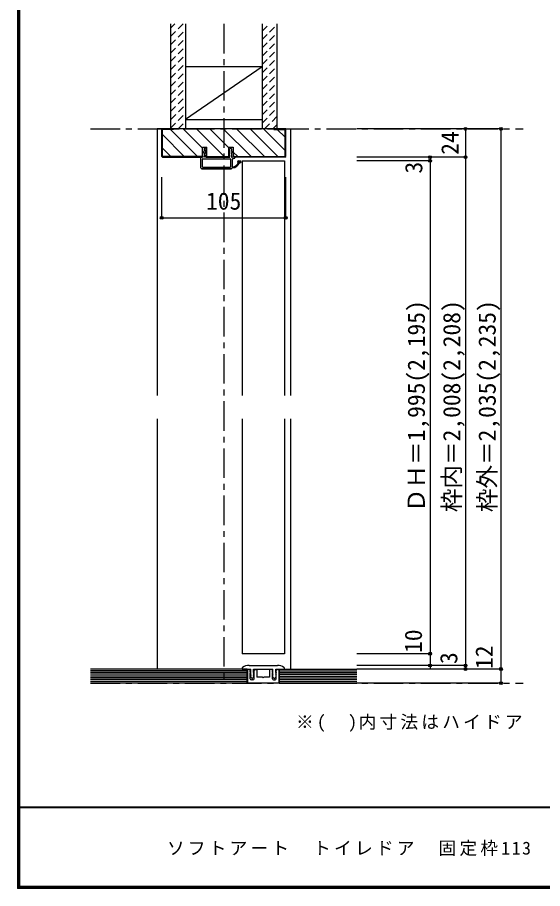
# Model space of a CAD drawing. Units: millimetres, scale not verified. Extents: x -973 to 977, y -718 to 696.
# Drawn here: x -973 to -528, y -701 to 38 of the extents above; entities that cross this region are included whole.
import ezdxf
from ezdxf.enums import TextEntityAlignment as Align

# ---------------------------------------------------------------- set-up
doc = ezdxf.new("R2010")
doc.units = ezdxf.units.MM
doc.header["$LTSCALE"] = 5
doc.header["$PDMODE"] = 32
doc.header["$PDSIZE"] = 2.5
doc.linetypes.add('CHAIN1', pattern=[8, 5, -1, 1, -1])
doc.linetypes.add('DASHED1', pattern=[1.8, 1.2, -0.6])
for name, color, linetype in [('0-0_補助線', 7, 'Continuous'), ('0-1_通り芯', 4, 'CHAIN1'), ('0-3_仕上げ', 7, 'Continuous'), ('0-4_枠', 3, 'Continuous'), ('0-6_扉', 6, 'Continuous'), ('0-7_金物', 7, 'Continuous'), ('0-A_文字', 3, 'Continuous'), ('0-B_寸法', 7, 'Continuous'), ('0-C_ハッチ', 4, 'DASHED1'), ('F-1_枠', 6, 'Continuous'), ('F-A_文字', 7, 'Continuous')]:
    doc.layers.add(name, color=color, linetype=linetype)
doc.styles.add('ＭＳ ゴシック', font='')
doc.styles.get('ＭＳ ゴシック').set_extended_font_data('MS Gothic')

# ---------------------------------------------------------------- blocks, each defined once
blk = doc.blocks.new('2')
at = {"layer": '0-0_補助線'}
for p, q in [((-9.846, -9.622), (-9.846, 15.078)), ((-8.846, 16.078), (0.354, 16.078)), ((-8.846, 15.878), (0.637, 15.878)), ((-8.446, 14.378), (-8.446, -8.922)), ((-8.146, 14.678), (-1.546, 14.678)), ((-1.246, 14.378), (-1.246, -8.922)), ((0.154, 11.653), (2.154, 11.653)), ((0.154, 11.653), (0.154, -8.497)), ((2.154, 10.953), (2.154, 11.653)), ((3.154, 11.653), (2.512, 10.83)), ((3.154, 11.653), (6.154, 11.653)), ((4.154, 13.753), (4.154, 13.053)), ((5.154, 13.053), (4.512, 13.876)), ((7.154, 13.053), (5.154, 13.053)), ((6.154, 10.953), (6.154, 11.653)), ((7.558, 12.258), (6.516, 10.835)), ((-1.48, -10.622), (-8.846, -10.622)), ((-1.546, -9.222), (-8.146, -9.222)), ((-1.189, -10.85), (-0.732, -12.694)), ((0.354, -12.922), (-0.441, -12.922)), ((0.154, -8.497), (2.154, -8.497)), ((4.154, -9.897), (0.154, -9.897)), ((0.154, -9.897), (0.154, -10.622)), ((0.154, -10.622), (0.645, -12.548)), ((2.154, -7.797), (2.154, -8.497)), ((3.154, -8.497), (2.512, -7.674)), ((3.154, -8.497), (6.154, -8.497)), ((4.154, -10.597), (4.154, -9.897)), ((5.154, -9.897), (4.512, -10.72)), ((7.154, -9.897), (5.154, -9.897)), ((6.154, -7.797), (6.154, -8.497)), ((7.558, -9.101), (6.516, -7.679))]:
    blk.add_line(p, q, dxfattribs=at)
for points in [[(-9.646, 15.078), (-9.646, -9.622), (-9.846, -9.622)], [(4.154, 13.053), (0.154, 13.053), (0.649, 15.723)]]:
    blk.add_lwpolyline(points, dxfattribs=at)
for centre, radius, start, end in [((-8.846, 15.078), 1, 90, 180), ((-8.846, 15.078), 0.8, 90, 180), ((0.354, 15.778), 0.3, 349.49875, 90), ((-8.146, 14.378), 0.3, 90, 180), ((-1.546, 14.378), 0.3, 0, 90), ((2.354, 10.953), 0.2, 180, 322.03043), ((4.354, 13.753), 0.2, 37.96957, 180), ((6.354, 10.953), 0.2, 180, 323.78053), ((7.154, 12.553), 0.5, 323.78053, 90), ((-8.846, -9.622), 1, 180, 270), ((-2.846, -10.72), 6, 179.06153, 259.29815), ((-8.146, -8.922), 0.3, 180, 270), ((-2.846, -10.72), 5.3, 178.93757, 259.29815), ((-1.546, -8.922), 0.3, 270, 0), ((-1.48, -10.922), 0.3, 13.9282, 90), ((-0.441, -12.622), 0.3, 193.9282, 270), ((0.354, -12.622), 0.3, 270, 14.29438), ((2.354, -7.797), 0.2, 37.96957, 180), ((4.354, -10.597), 0.2, 180, 322.03043), ((6.354, -7.797), 0.2, 36.21947, 180), ((7.154, -9.397), 0.5, 270, 36.21947), ((-3.896, -16.272), 0.35, 259.29815, 79.29815)]:
    blk.add_arc(centre, radius, start, end, dxfattribs=at)
blk.add_point((-3.896, -16.622), dxfattribs=at)

msp = doc.modelspace()

# ---------------------------------------------------------------- linework, layer by layer
at = {"layer": '0-1_通り芯'}
for p, q in [((-798.579, 32.333), (-798.579, -526.667)), ((-911.436, -56.667), (-544.722, -56.667)), ((-911.436, -526.667), (-544.722, -526.667))]:
    msp.add_line(p, q, dxfattribs=at)
at = {"layer": '0-3_仕上げ', "color": 2}
for p, q in [((-843.579, 32.333), (-843.579, -56.667)), ((-831.079, 32.333), (-831.079, -56.667)), ((-766.079, 32.333), (-766.079, -56.667)), ((-753.579, 32.333), (-753.579, -56.667)), ((-751.579, -514.667), (-685.722, -514.667)), ((-751.579, -526.667), (-751.579, -514.667)), ((-778.579, -526.667), (-911.436, -526.667)), ((-751.579, -526.667), (-685.722, -526.667))]:
    msp.add_line(p, q, dxfattribs=at)
at = {"layer": '0-3_仕上げ'}
for p, q in [((-831.079, -48.401), (-766.079, -3.667)), ((-778.579, -516.167), (-911.436, -516.167)), ((-751.579, -516.167), (-685.722, -516.167)), ((-778.579, -517.667), (-911.436, -517.667)), ((-778.579, -519.167), (-911.436, -519.167)), ((-778.579, -520.667), (-911.436, -520.667)), ((-778.579, -522.167), (-911.436, -522.167)), ((-778.579, -523.667), (-911.436, -523.667)), ((-751.579, -517.667), (-685.722, -517.667)), ((-751.579, -519.167), (-685.722, -519.167)), ((-751.579, -520.667), (-685.722, -520.667)), ((-751.579, -522.167), (-685.722, -522.167)), ((-751.579, -523.667), (-685.722, -523.667)), ((-778.579, -525.167), (-911.436, -525.167)), ((-751.579, -525.167), (-685.722, -525.167))]:
    msp.add_line(p, q, dxfattribs=at)
at = {"layer": '0-3_仕上げ', "color": 3}
for p, q in [((-831.079, -3.667), (-766.079, -3.667)), ((-831.079, -48.667), (-766.079, -48.667))]:
    msp.add_line(p, q, dxfattribs=at)
at = {"layer": '0-3_仕上げ', "color": 2}
msp.add_lwpolyline([(-778.579, -526.667), (-778.579, -514.667), (-911.436, -514.667)], dxfattribs=at)
at = {"layer": '0-4_枠', "color": 4}
for p, q in [((-851.079, -56.667), (-855.079, -56.667)), ((-855.079, -56.667), (-855.079, -282.667)), ((-746.079, -56.667), (-742.079, -56.667)), ((-742.079, -56.667), (-742.079, -282.667)), ((-855.079, -302.667), (-855.079, -514.667)), ((-742.079, -302.667), (-742.079, -514.667))]:
    msp.add_line(p, q, dxfattribs=at)
at = {"layer": '0-4_枠'}
for p, q in [((-746.079, -56.667), (-851.079, -56.667)), ((-850.579, -79.752), (-850.579, -57.167)), ((-841.079, -57.167), (-850.579, -57.167)), ((-841.079, -56.667), (-841.079, -57.167)), ((-756.079, -57.167), (-756.079, -56.667)), ((-756.079, -57.167), (-746.579, -57.167)), ((-746.579, -79.752), (-746.579, -57.167)), ((-816.579, -72.167), (-812.879, -72.167)), ((-816.579, -80.667), (-816.579, -72.167)), ((-812.879, -80.667), (-812.879, -72.167)), ((-794.279, -80.667), (-794.279, -72.167)), ((-850.165, -80.167), (-850.579, -79.752)), ((-850.372, -80.667), (-816.579, -80.667)), ((-816.579, -80.167), (-850.165, -80.167)), ((-812.879, -80.167), (-794.279, -80.167)), ((-812.879, -80.667), (-794.279, -80.667)), ((-790.579, -80.167), (-746.993, -80.167)), ((-746.786, -80.667), (-790.579, -80.667)), ((-746.993, -80.167), (-746.579, -79.752))]:
    msp.add_line(p, q, dxfattribs=at)
for points in [[(-850.372, -80.667), (-851.079, -79.959), (-851.079, -56.667)], [(-746.786, -80.667), (-746.079, -79.959), (-746.079, -56.667)], [(-794.279, -72.167), (-790.579, -72.167), (-790.579, -80.667)]]:
    msp.add_lwpolyline(points, dxfattribs=at)
at = {"layer": '0-6_扉'}
for p, q in [((-783.079, -83.667), (-747.079, -83.667)), ((-783.079, -83.667), (-783.079, -282.667)), ((-747.079, -83.667), (-747.079, -282.667)), ((-783.079, -302.667), (-783.079, -501.667)), ((-747.079, -302.667), (-747.079, -501.667)), ((-747.079, -501.667), (-783.079, -501.667))]:
    msp.add_line(p, q, dxfattribs=at)
at = {"layer": '0-7_金物'}
for p, q in [((-783.079, -514.667), (-783.079, -514.183)), ((-783.079, -514.667), (-775.729, -514.667)), ((-777.129, -514.967), (-778.579, -514.967)), ((-778.579, -526.667), (-778.579, -514.967)), ((-778.479, -514.967), (-778.479, -526.667)), ((-777.079, -511.667), (-753.079, -511.667)), ((-776.129, -517.217), (-776.129, -515.967)), ((-775.729, -517.667), (-775.729, -514.667)), ((-773.229, -517.667), (-773.229, -514.667)), ((-773.229, -514.667), (-756.929, -514.667)), ((-772.829, -517.217), (-772.829, -515.967)), ((-771.829, -514.967), (-770.479, -514.967)), ((-770.479, -514.967), (-770.479, -521.667)), ((-758.329, -514.967), (-759.679, -514.967)), ((-759.679, -514.967), (-759.679, -521.667)), ((-757.329, -517.217), (-757.329, -515.967)), ((-756.929, -517.667), (-756.929, -514.667)), ((-754.429, -517.667), (-754.429, -514.667)), ((-754.429, -514.667), (-747.079, -514.667)), ((-754.029, -517.217), (-754.029, -515.967)), ((-753.029, -514.967), (-751.579, -514.967)), ((-751.679, -514.967), (-751.679, -526.667)), ((-751.579, -526.667), (-751.579, -514.967)), ((-747.079, -514.667), (-747.079, -514.183)), ((-776.129, -517.217), (-775.922, -517.562)), ((-776.129, -518.217), (-775.922, -517.871)), ((-776.129, -522.967), (-776.129, -518.217)), ((-775.729, -517.667), (-775.936, -518.012)), ((-775.729, -519.167), (-775.936, -519.512)), ((-775.729, -520.167), (-775.936, -519.821)), ((-775.729, -520.667), (-775.936, -521.012)), ((-774.846, -522.507), (-775.899, -521.371)), ((-775.729, -520.167), (-775.729, -520.667)), ((-773.829, -523.967), (-775.129, -523.967)), ((-774.112, -522.507), (-773.059, -521.371)), ((-773.229, -517.667), (-773.022, -518.012)), ((-773.229, -518.667), (-773.022, -518.321)), ((-773.229, -519.167), (-773.229, -518.667)), ((-773.229, -519.167), (-773.022, -519.512)), ((-773.229, -520.167), (-773.022, -519.821)), ((-773.229, -520.667), (-773.229, -520.167)), ((-773.229, -520.667), (-773.022, -521.012)), ((-772.829, -517.217), (-773.036, -517.562)), ((-772.829, -518.217), (-773.036, -517.871)), ((-772.829, -522.967), (-772.829, -518.217)), ((-765.579, -521.667), (-770.479, -521.667)), ((-765.079, -522.167), (-765.579, -521.667)), ((-765.079, -522.167), (-764.579, -521.667)), ((-759.679, -521.667), (-764.579, -521.667)), ((-757.329, -517.217), (-757.122, -517.562)), ((-757.329, -518.217), (-757.122, -517.871)), ((-757.329, -522.967), (-757.329, -518.217)), ((-756.929, -517.667), (-757.136, -518.012)), ((-756.929, -518.667), (-757.136, -518.321)), ((-756.929, -519.167), (-757.136, -519.512)), ((-756.929, -520.167), (-757.136, -519.821)), ((-756.929, -520.667), (-757.136, -521.012)), ((-756.046, -522.507), (-757.099, -521.371)), ((-756.929, -519.167), (-756.929, -518.667)), ((-756.929, -520.667), (-756.929, -520.167)), ((-756.329, -523.967), (-755.029, -523.967)), ((-755.312, -522.507), (-754.259, -521.371)), ((-754.429, -517.667), (-754.222, -518.012)), ((-754.429, -519.167), (-754.222, -519.512)), ((-754.429, -520.167), (-754.222, -519.821)), ((-754.429, -520.167), (-754.429, -520.667)), ((-754.429, -520.667), (-754.222, -521.012)), ((-754.029, -517.217), (-754.236, -517.562)), ((-754.029, -518.217), (-754.236, -517.871)), ((-754.029, -522.967), (-754.029, -518.217)), ((-751.579, -526.667), (-778.579, -526.667))]:
    msp.add_line(p, q, dxfattribs=at)
for points in [[(-775.729, -519.167), (-775.729, -518.667), (-775.936, -518.321)], [(-754.429, -519.167), (-754.429, -518.667), (-754.222, -518.321)]]:
    msp.add_lwpolyline(points, dxfattribs=at)
for centre, radius, start, end in [((-782.079, -514.183), 1, 123.74899, 180), ((-777.079, -521.667), 10, 90, 123.74899), ((-777.129, -515.967), 1, 0, 90), ((-771.829, -515.967), 1, 90, 180), ((-758.329, -515.967), 1, 0, 90), ((-753.029, -515.967), 1, 90, 180), ((-753.079, -521.667), 10, 56.25101, 90), ((-748.079, -514.183), 1, 0, 56.25101), ((-775.129, -522.967), 1, 180, 270), ((-775.679, -518.167), 0.3, 149.05365, 210.94635), ((-775.679, -519.667), 0.3, 149.05365, 210.94635), ((-775.679, -521.167), 0.3, 149.05362, 222.83826), ((-776.179, -517.717), 0.3, 329.05368, 30.94635), ((-774.479, -522.167), 0.5, 222.83826, 317.16174), ((-773.829, -522.967), 1, 270, 0), ((-772.779, -517.717), 0.3, 149.05365, 210.94632), ((-773.279, -521.167), 0.3, 317.16174, 30.94632), ((-773.279, -518.167), 0.3, 329.05365, 30.94632), ((-773.279, -519.667), 0.3, 329.05365, 30.94632), ((-756.329, -522.967), 1, 180, 270), ((-756.879, -518.167), 0.3, 149.05366, 210.94634), ((-756.879, -519.667), 0.3, 149.05366, 210.94634), ((-756.879, -521.167), 0.3, 149.0537, 222.83827), ((-757.379, -517.717), 0.3, 329.05368, 30.94635), ((-755.679, -522.167), 0.5, 222.83827, 317.16174), ((-755.029, -522.967), 1, 270, 0), ((-753.979, -517.717), 0.3, 149.05365, 210.94632), ((-754.479, -521.167), 0.3, 317.16174, 30.94638), ((-754.479, -518.167), 0.3, 329.05365, 30.94635), ((-754.479, -519.667), 0.3, 329.05365, 30.94635)]:
    msp.add_arc(centre, radius, start, end, dxfattribs=at)
at = {"layer": '0-B_寸法', "color": 4}
for p, q in [((-563.722, -56.667), (-685.722, -56.667)), ((-593.722, -56.667), (-593.722, -514.667)), ((-563.722, -56.667), (-563.722, -526.667)), ((-593.722, -80.667), (-685.722, -80.667)), ((-623.722, -80.667), (-623.722, -514.667)), ((-623.722, -83.667), (-685.722, -83.667)), ((-851.079, -132.088), (-851.079, -97.566)), ((-623.722, -501.667), (-685.722, -501.667)), ((-593.722, -511.667), (-685.722, -511.667)), ((-563.722, -514.667), (-685.722, -514.667)), ((-563.722, -526.667), (-685.722, -526.667))]:
    msp.add_line(p, q, dxfattribs=at)
msp.add_lwpolyline([(-851.079, -132.088), (-746.079, -132.088), (-746.079, -97.566)], dxfattribs=at)
at = {"layer": '0-B_寸法'}
for p in [(-593.722, -56.667), (-563.722, -56.667), (-623.722, -80.667), (-593.722, -80.667), (-623.722, -83.667), (-851.079, -132.088), (-746.079, -132.088), (-623.722, -501.667), (-623.722, -511.667), (-593.722, -511.667), (-593.722, -514.667), (-563.722, -514.667), (-563.722, -526.667)]:
    msp.add_point(p, dxfattribs=at)
at = {"layer": '0-C_ハッチ'}
for p, q in [((-843.579, 28.794), (-840.039, 32.333)), ((-843.579, 21.722), (-832.968, 32.333)), ((-766.079, 26.085), (-759.831, 32.333)), ((-766.079, 19.014), (-753.579, 31.514)), ((-843.579, 14.651), (-831.079, 27.151)), ((-766.079, 11.943), (-753.579, 24.443)), ((-843.579, 7.58), (-831.079, 20.08)), ((-766.079, 4.872), (-753.579, 17.372)), ((-843.579, 0.509), (-831.079, 13.009)), ((-766.079, -2.199), (-753.579, 10.301)), ((-843.579, -6.562), (-831.079, 5.938)), ((-766.079, -9.27), (-753.579, 3.23)), ((-843.579, -13.633), (-831.079, -1.133)), ((-766.079, -16.341), (-753.579, -3.841)), ((-843.579, -20.704), (-831.079, -8.204)), ((-766.079, -23.412), (-753.579, -10.912)), ((-843.579, -27.775), (-831.079, -15.275)), ((-766.079, -30.483), (-753.579, -17.983)), ((-843.579, -34.846), (-831.079, -22.346)), ((-843.579, -41.917), (-831.079, -29.417)), ((-766.079, -37.554), (-753.579, -25.054)), ((-843.258, -48.667), (-831.079, -36.488)), ((-766.079, -44.625), (-753.579, -32.125)), ((-843.579, -56.059), (-831.079, -43.559)), ((-766.079, -51.696), (-753.579, -39.196)), ((-837.115, -56.667), (-831.079, -50.63)), ((-763.978, -56.667), (-753.579, -46.267)), ((-756.907, -56.667), (-753.579, -53.338))]:
    msp.add_line(p, q, dxfattribs=at)
at = {"layer": '0-C_ハッチ', "linetype": 'Continuous'}
for p, q in [((-843.677, -57.167), (-820.677, -80.167)), ((-832.863, -56.667), (-816.579, -72.951)), ((-821.55, -56.667), (-798.05, -80.167)), ((-810.236, -56.667), (-794.279, -72.624)), ((-798.922, -56.667), (-775.422, -80.167)), ((-787.608, -56.667), (-764.108, -80.167)), ((-776.295, -56.667), (-752.795, -80.167)), ((-764.981, -56.667), (-746.579, -75.069)), ((-753.167, -57.167), (-746.579, -63.755)), ((-850.579, -61.578), (-831.991, -80.167)), ((-850.579, -72.892), (-843.304, -80.167)), ((-790.579, -76.324), (-786.736, -80.167))]:
    msp.add_line(p, q, dxfattribs=at)
at = {"layer": 'F-1_枠'}
for p, q in [((-973.347, 695.833), (-973.347, -700.833)), ((-972.514, 695.833), (-972.514, -700.833)), ((-971.68, 695.833), (-971.68, -700.833)), ((976.653, -631.667), (-973.347, -631.667)), ((976.653, -632.5), (-973.347, -632.5)), ((976.653, -699.167), (-973.347, -699.167)), ((976.653, -700), (-973.347, -700)), ((976.653, -700.833), (-973.347, -700.833))]:
    msp.add_line(p, q, dxfattribs=at)

# ---------------------------------------------------------------- block references
at = {"layer": '0-0_補助線', "rotation": 90}
msp.add_blockref('2', (-802.001, -80.821), dxfattribs=at)

# ---------------------------------------------------------------- texts
at = {"layer": '0-A_文字', "color": 7, "insert": (-737.328, -567.928), "char_height": 11, "attachment_point": 7, "style": 'ＭＳ ゴシック'}
msp.add_mtext('\\T1.18;※(\u3000)内寸法はハイドア', dxfattribs=at)
at = {"layer": '0-B_寸法', "style": 'ＭＳ ゴシック'}
for s, p in [('24', (-595.212, -78.667)), ('3', (-625.885, -94.552)), ('ＤＨ＝1,995(2,195)', (-623.722, -381.667)), ('枠内＝2,008(2,208)', (-593.722, -381.667)), ('枠外＝2,035(2,235)', (-563.722, -381.667)), ('10', (-626.222, -501.042)), ('3', (-596.222, -510.417)), ('12', (-566.222, -514.667))]:
    msp.add_text(s, height=14.66, rotation=90, dxfattribs=at).set_placement(p, align=Align.BOTTOM_LEFT)
msp.add_text('105', height=14.66, dxfattribs=at).set_placement((-813.579, -129.588), align=Align.BOTTOM_LEFT)
at = {"layer": 'F-A_文字', "insert": (-846.68, -673.333), "char_height": 11, "attachment_point": 7, "style": 'ＭＳ ゴシック'}
msp.add_mtext('\\T1.18;ソフトアート\u3000トイレドア\u3000固定枠113\u3000通気\u3000樹脂\u3000ドアＨ共通\u3000枠外Ｗ654', dxfattribs=at)

doc.saveas('drawing.dxf')
